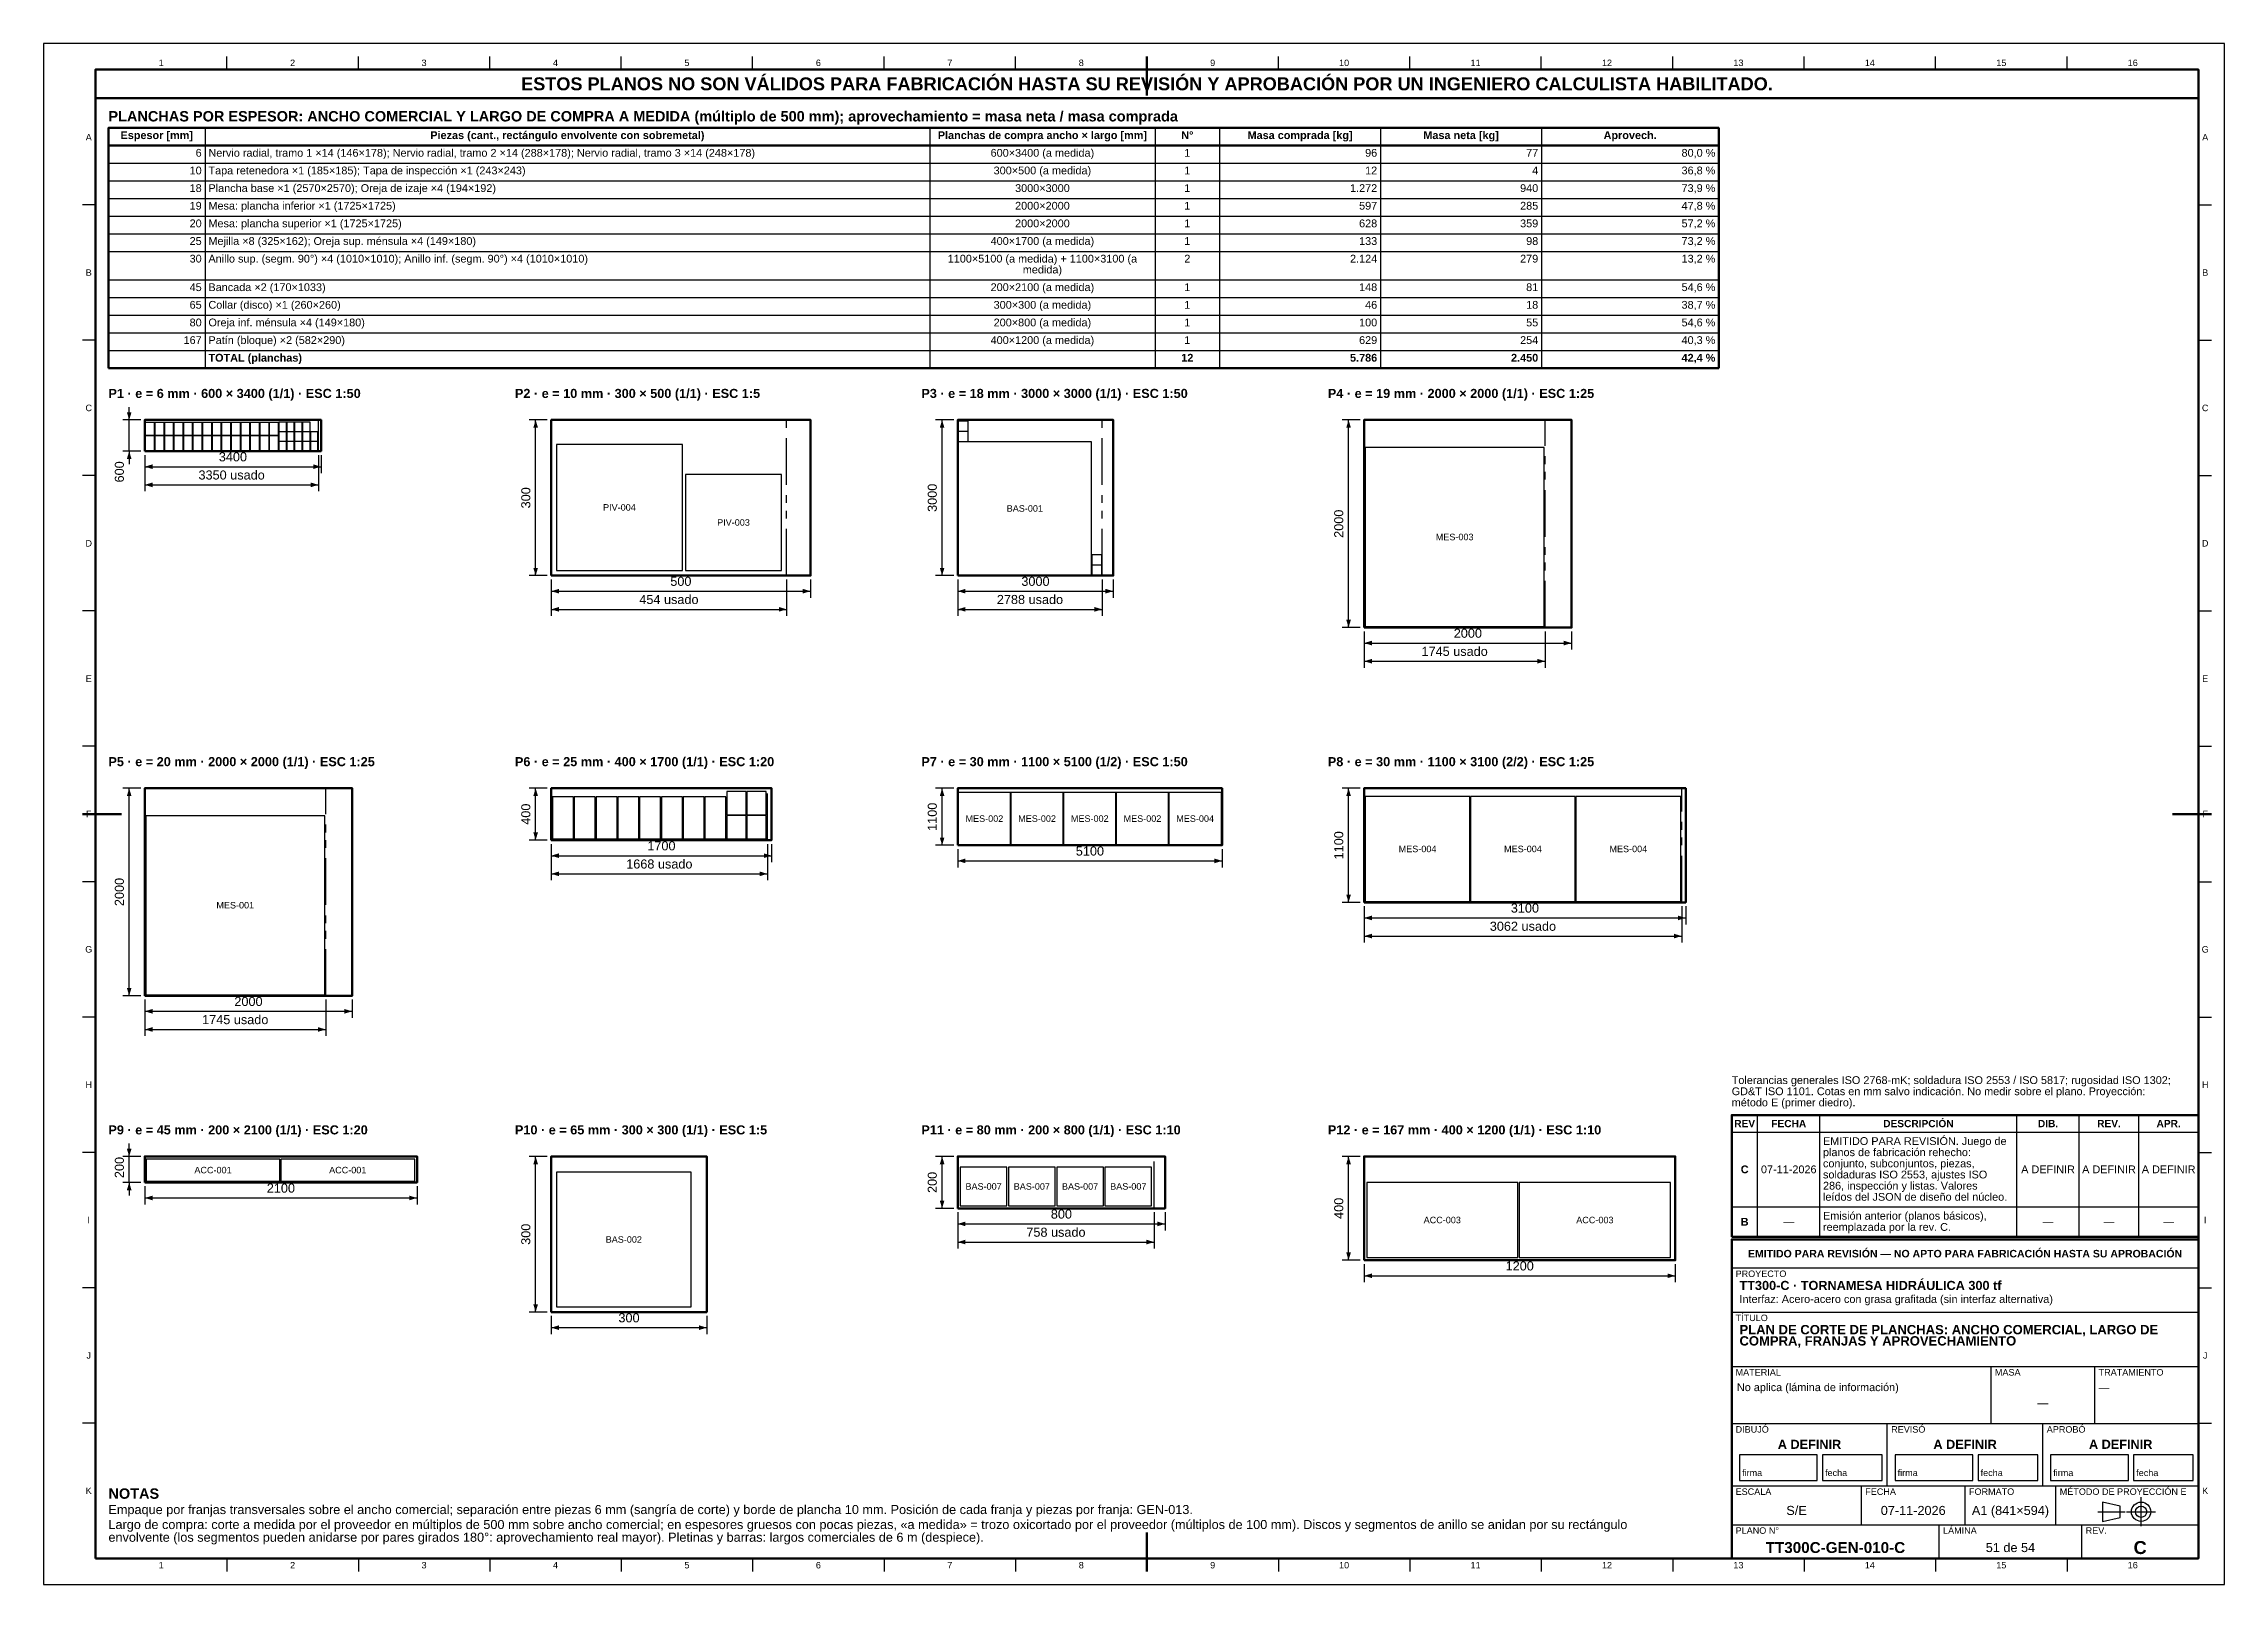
# Model space of a CAD drawing. Header units: millimetres. Extents: x 0 to 841, y 0 to 594.
import ezdxf
from ezdxf.enums import TextEntityAlignment as Align

# ---------------------------------------------------------------- set-up
doc = ezdxf.new("R2010")
doc.units = ezdxf.units.MM
doc.linetypes.add('EJE', pattern=[31, 20, -4, 3, -4])
doc.linetypes.add('FANTASMA', pattern=[35, 18, -4, 3, -3, 3, -4])
for name, color, linetype, lineweight in [('COTA', 7, 'CONTINUOUS', 25), ('EJE', 7, 'EJE', 25), ('FANT', 7, 'FANTASMA', 25), ('FINA', 7, 'CONTINUOUS', 25), ('MARCO', 7, 'CONTINUOUS', 70), ('TXT', 7, 'CONTINUOUS', 25), ('VIS', 7, 'CONTINUOUS', 50)]:
    doc.layers.add(name, color=color, linetype=linetype, lineweight=lineweight)
doc.styles.add('STD', font='LiberationSans-Regular.ttf')
doc.styles.add('STDB', font='LiberationSans-Bold.ttf')

msp = doc.modelspace()

# ---------------------------------------------------------------- linework, layer by layer
at = {"layer": 'COTA'}
for p, q in [((37.5, 448.9), (30.5, 448.9)), ((33, 448.9), (33, 453.9)), ((33, 436.9), (33, 448.9)), ((194.25, 448.9), (187.25, 448.9)), ((189.75, 388.9), (189.75, 448.9)), ((351, 448.9), (344, 448.9)), ((346.5, 388.9), (346.5, 448.9)), ((507.75, 448.9), (500.75, 448.9)), ((503.25, 368.9), (503.25, 448.9)), ((37.5, 436.9), (30.5, 436.9)), ((33, 436.9), (33, 431.9)), ((39, 435.4), (39, 428.4)), ((39, 435.4), (39, 421.4)), ((39, 430.9), (107, 430.9)), ((106, 435.4), (106, 421.4)), ((107, 435.4), (107, 428.4)), ((39, 423.9), (106, 423.9)), ((194.25, 388.9), (187.25, 388.9)), ((195.75, 387.4), (195.75, 380.4)), ((195.75, 387.4), (195.75, 373.4)), ((286.55, 387.4), (286.55, 373.4)), ((295.75, 387.4), (295.75, 380.4)), ((351, 388.9), (344, 388.9)), ((352.5, 387.4), (352.5, 380.4)), ((352.5, 387.4), (352.5, 373.4)), ((408.26, 387.4), (408.26, 373.4)), ((412.5, 387.4), (412.5, 380.4)), ((195.75, 382.9), (295.75, 382.9)), ((352.5, 382.9), (412.5, 382.9)), ((195.75, 375.9), (286.55, 375.9)), ((352.5, 375.9), (408.26, 375.9)), ((507.75, 368.9), (500.75, 368.9)), ((509.25, 367.4), (509.25, 360.4)), ((509.25, 367.4), (509.25, 353.4)), ((509.25, 362.9), (589.25, 362.9)), ((579.05, 367.4), (579.05, 353.4)), ((589.25, 367.4), (589.25, 360.4)), ((509.25, 355.9), (579.05, 355.9)), ((37.5, 306.93), (30.5, 306.93)), ((33, 226.93), (33, 306.93)), ((194.25, 306.93), (187.25, 306.93)), ((189.75, 286.93), (189.75, 306.93)), ((351, 306.93), (344, 306.93)), ((346.5, 284.93), (346.5, 306.93)), ((507.75, 306.93), (500.75, 306.93)), ((503.25, 262.93), (503.25, 306.93)), ((194.25, 286.93), (187.25, 286.93)), ((195.75, 285.43), (195.75, 278.43)), ((195.75, 285.43), (195.75, 271.43)), ((195.75, 280.93), (280.75, 280.93)), ((279.15, 285.43), (279.15, 271.43)), ((280.75, 285.43), (280.75, 278.43)), ((351, 284.93), (344, 284.93)), ((352.5, 283.43), (352.5, 276.43)), ((352.5, 278.93), (454.5, 278.93)), ((454.5, 283.43), (454.5, 276.43)), ((195.75, 273.93), (279.15, 273.93)), ((507.75, 262.93), (500.75, 262.93)), ((509.25, 261.43), (509.25, 254.43)), ((509.25, 261.43), (509.25, 247.43)), ((631.73, 261.43), (631.73, 247.43)), ((633.25, 261.43), (633.25, 254.43)), ((509.25, 256.93), (633.25, 256.93)), ((509.25, 249.93), (631.73, 249.93)), ((37.5, 226.93), (30.5, 226.93)), ((39, 225.43), (39, 218.43)), ((39, 225.43), (39, 211.43)), ((39, 220.93), (119, 220.93)), ((108.8, 225.43), (108.8, 211.43)), ((119, 225.43), (119, 218.43)), ((39, 213.93), (108.8, 213.93)), ((33, 164.97), (33, 169.97)), ((37.5, 164.97), (30.5, 164.97)), ((33, 164.97), (33, 165.95)), ((33, 154.97), (33, 164.97)), ((194.25, 164.97), (187.25, 164.97)), ((189.75, 104.97), (189.75, 164.97)), ((351, 164.97), (344, 164.97)), ((346.5, 144.97), (346.5, 164.97)), ((507.75, 164.97), (500.75, 164.97)), ((503.25, 124.97), (503.25, 164.97)), ((37.5, 154.97), (30.5, 154.97)), ((33, 154.97), (33, 149.97)), ((39, 153.47), (39, 146.47)), ((144, 153.47), (144, 146.47)), ((39, 148.97), (144, 148.97)), ((351, 144.97), (344, 144.97)), ((352.5, 143.47), (352.5, 136.47)), ((352.5, 143.47), (352.5, 129.47)), ((428.3, 143.47), (428.3, 129.47)), ((432.5, 143.47), (432.5, 136.47)), ((352.5, 138.97), (432.5, 138.97)), ((352.5, 131.97), (428.3, 131.97)), ((507.75, 124.97), (500.75, 124.97)), ((509.25, 123.47), (509.25, 116.47)), ((509.25, 118.97), (629.25, 118.97)), ((629.25, 123.47), (629.25, 116.47)), ((194.25, 104.97), (187.25, 104.97)), ((195.75, 103.47), (195.75, 96.47)), ((255.75, 103.47), (255.75, 96.47)), ((195.75, 98.97), (255.75, 98.97))]:
    msp.add_line(p, q, dxfattribs=at)
for points in [[(33, 448.9), (33.9, 451.9), (32.1, 451.9)], [(189.75, 448.9), (188.85, 445.9), (190.65, 445.9)], [(346.5, 448.9), (345.6, 445.9), (347.4, 445.9)], [(503.25, 448.9), (502.35, 445.9), (504.15, 445.9)], [(33, 436.9), (32.1, 433.9), (33.9, 433.9)], [(39, 430.9), (42, 430), (42, 431.8)], [(107, 430.9), (104, 431.8), (104, 430)], [(39, 423.9), (42, 423), (42, 424.8)], [(106, 423.9), (103, 424.8), (103, 423)], [(189.75, 388.9), (190.65, 391.9), (188.85, 391.9)], [(346.5, 388.9), (347.4, 391.9), (345.6, 391.9)], [(195.75, 382.9), (198.75, 382), (198.75, 383.8)], [(295.75, 382.9), (292.75, 383.8), (292.75, 382)], [(352.5, 382.9), (355.5, 382), (355.5, 383.8)], [(412.5, 382.9), (409.5, 383.8), (409.5, 382)], [(195.75, 375.9), (198.75, 375), (198.75, 376.8)], [(286.55, 375.9), (283.55, 376.8), (283.55, 375)], [(352.5, 375.9), (355.5, 375), (355.5, 376.8)], [(408.26, 375.9), (405.26, 376.8), (405.26, 375)], [(503.25, 368.9), (504.15, 371.9), (502.35, 371.9)], [(509.25, 362.9), (512.25, 362), (512.25, 363.8)], [(589.25, 362.9), (586.25, 363.8), (586.25, 362)], [(509.25, 355.9), (512.25, 355), (512.25, 356.8)], [(579.05, 355.9), (576.05, 356.8), (576.05, 355)], [(33, 306.93), (32.1, 303.93), (33.9, 303.93)], [(189.75, 306.93), (188.85, 303.93), (190.65, 303.93)], [(346.5, 306.93), (345.6, 303.93), (347.4, 303.93)], [(503.25, 306.93), (502.35, 303.93), (504.15, 303.93)], [(189.75, 286.93), (190.65, 289.93), (188.85, 289.93)], [(346.5, 284.93), (347.4, 287.93), (345.6, 287.93)], [(195.75, 280.93), (198.75, 280.03), (198.75, 281.83)], [(280.75, 280.93), (277.75, 281.83), (277.75, 280.03)], [(352.5, 278.93), (355.5, 278.03), (355.5, 279.83)], [(454.5, 278.93), (451.5, 279.83), (451.5, 278.03)], [(195.75, 273.93), (198.75, 273.03), (198.75, 274.83)], [(279.15, 273.93), (276.15, 274.83), (276.15, 273.03)], [(503.25, 262.93), (504.15, 265.93), (502.35, 265.93)], [(509.25, 256.93), (512.25, 256.03), (512.25, 257.83)], [(633.25, 256.93), (630.25, 257.83), (630.25, 256.03)], [(509.25, 249.93), (512.25, 249.03), (512.25, 250.83)], [(631.73, 249.93), (628.73, 250.83), (628.73, 249.03)], [(33, 226.93), (33.9, 229.93), (32.1, 229.93)], [(39, 220.93), (42, 220.03), (42, 221.83)], [(119, 220.93), (116, 221.83), (116, 220.03)], [(39, 213.93), (42, 213.03), (42, 214.83)], [(108.8, 213.93), (105.8, 214.83), (105.8, 213.03)], [(33, 164.97), (33.9, 167.97), (32.1, 167.97)], [(189.75, 164.97), (188.85, 161.97), (190.65, 161.97)], [(346.5, 164.97), (345.6, 161.97), (347.4, 161.97)], [(503.25, 164.97), (502.35, 161.97), (504.15, 161.97)], [(33, 154.97), (32.1, 151.97), (33.9, 151.97)], [(39, 148.97), (42, 148.07), (42, 149.87)], [(144, 148.97), (141, 149.87), (141, 148.07)], [(346.5, 144.97), (347.4, 147.97), (345.6, 147.97)], [(352.5, 138.97), (355.5, 138.07), (355.5, 139.87)], [(432.5, 138.97), (429.5, 139.87), (429.5, 138.07)], [(352.5, 131.97), (355.5, 131.07), (355.5, 132.87)], [(428.3, 131.97), (425.3, 132.87), (425.3, 131.07)], [(503.25, 124.97), (504.15, 127.97), (502.35, 127.97)], [(509.25, 118.97), (512.25, 118.07), (512.25, 119.87)], [(629.25, 118.97), (626.25, 119.87), (626.25, 118.07)], [(189.75, 104.97), (190.65, 107.97), (188.85, 107.97)], [(195.75, 98.97), (198.75, 98.07), (198.75, 99.87)], [(255.75, 98.97), (252.75, 99.87), (252.75, 98.07)]]:
    msp.add_solid(points, dxfattribs=at)
at = {"layer": 'EJE'}
for p, q in [((792.14, 28), (802.68, 28)), ((803.3, 28), (814.46, 28)), ((808.88, 22.42), (808.88, 33.58))]:
    msp.add_line(p, q, dxfattribs=at)
at = {"layer": 'FANT'}
for p, q in [((106, 436.9), (106, 448.9)), ((286.55, 388.9), (286.55, 448.9)), ((408.26, 388.9), (408.26, 448.9)), ((579.05, 368.9), (579.05, 448.9)), ((108.8, 226.93), (108.8, 306.93)), ((279.15, 286.93), (279.15, 306.93)), ((631.73, 262.93), (631.73, 306.93)), ((428.3, 144.97), (428.3, 164.97))]:
    msp.add_line(p, q, dxfattribs=at)
at = {"layer": 'FINA'}
for p, q in [((70.69, 584), (70.69, 589)), ((121.38, 584), (121.38, 589)), ((172.06, 584), (172.06, 589)), ((222.75, 584), (222.75, 589)), ((273.44, 584), (273.44, 589)), ((324.12, 584), (324.12, 589)), ((374.81, 584), (374.81, 589)), ((425.5, 584), (425.5, 589)), ((476.19, 584), (476.19, 589)), ((526.88, 584), (526.88, 589)), ((577.56, 584), (577.56, 589)), ((628.25, 584), (628.25, 589)), ((678.94, 584), (678.94, 589)), ((729.62, 584), (729.62, 589)), ((780.31, 584), (780.31, 589)), ((62.26, 561.5), (62.26, 468.9)), ((341.71, 561.5), (341.71, 468.9)), ((428.65, 561.5), (428.65, 468.9)), ((453.49, 561.5), (453.49, 468.9)), ((515.59, 561.5), (515.59, 468.9)), ((577.69, 561.5), (577.69, 468.9)), ((25, 554.7), (646, 554.7)), ((25, 547.9), (646, 547.9)), ((25, 541.1), (646, 541.1)), ((20, 531.82), (15, 531.82)), ((25, 534.3), (646, 534.3)), ((831, 531.82), (836, 531.82)), ((25, 527.5), (646, 527.5)), ((25, 520.7), (646, 520.7)), ((25, 513.9), (646, 513.9)), ((25, 502.9), (646, 502.9)), ((25, 496.1), (646, 496.1)), ((25, 489.3), (646, 489.3)), ((20, 479.64), (15, 479.64)), ((25, 482.5), (646, 482.5)), ((831, 479.64), (836, 479.64)), ((25, 475.7), (646, 475.7)), ((20, 427.45), (15, 427.45)), ((831, 427.45), (836, 427.45)), ((20, 375.27), (15, 375.27)), ((831, 375.27), (836, 375.27)), ((20, 323.09), (15, 323.09)), ((831, 323.09), (836, 323.09)), ((20, 270.91), (15, 270.91)), ((831, 270.91), (836, 270.91)), ((20, 218.73), (15, 218.73)), ((831, 218.73), (836, 218.73)), ((661, 134), (661, 180.9)), ((685, 134), (685, 180.9)), ((761, 134), (761, 180.9)), ((785, 134), (785, 180.9)), ((808, 134), (808, 180.9)), ((651, 174.4), (831, 174.4)), ((20, 166.55), (15, 166.55)), ((831, 166.55), (836, 166.55)), ((651, 145.6), (831, 145.6)), ((651, 134), (831, 134)), ((651, 133), (831, 133)), ((651, 122), (831, 122)), ((20, 114.36), (15, 114.36)), ((831, 114.36), (836, 114.36)), ((651, 105), (831, 105)), ((651, 84), (831, 84)), ((751, 62), (751, 84)), ((791, 62), (791, 84)), ((20, 62.18), (15, 62.18)), ((651, 62), (831, 62)), ((711, 38), (711, 62)), ((771, 38), (771, 62)), ((831, 62.18), (836, 62.18)), ((651, 38), (831, 38)), ((701, 23), (701, 38)), ((741, 23), (741, 38)), ((776, 23), (776, 38)), ((651, 23), (831, 23)), ((731, 10), (731, 23)), ((786, 10), (786, 23)), ((70.69, 10), (70.69, 5)), ((121.38, 10), (121.38, 5)), ((172.06, 10), (172.06, 5)), ((222.75, 10), (222.75, 5)), ((273.44, 10), (273.44, 5)), ((324.12, 10), (324.12, 5)), ((374.81, 10), (374.81, 5)), ((425.5, 10), (425.5, 5)), ((476.19, 10), (476.19, 5)), ((526.88, 10), (526.88, 5)), ((577.56, 10), (577.56, 5)), ((628.25, 10), (628.25, 5)), ((678.94, 10), (678.94, 5)), ((729.62, 10), (729.62, 5)), ((780.31, 10), (780.31, 5))]:
    msp.add_line(p, q, dxfattribs=at)
for points in [[(0, 0), (841, 0), (841, 594), (0, 594)], [(39.2, 442.98), (42.76, 442.98), (42.76, 447.94), (39.2, 447.94)], [(42.88, 442.98), (46.44, 442.98), (46.44, 447.94), (42.88, 447.94)], [(46.56, 442.98), (50.12, 442.98), (50.12, 447.94), (46.56, 447.94)], [(50.24, 442.98), (53.8, 442.98), (53.8, 447.94), (50.24, 447.94)], [(53.92, 442.98), (57.48, 442.98), (57.48, 447.94), (53.92, 447.94)], [(57.6, 442.98), (61.16, 442.98), (61.16, 447.94), (57.6, 447.94)], [(61.28, 442.98), (64.84, 442.98), (64.84, 447.94), (61.28, 447.94)], [(64.96, 442.98), (68.52, 442.98), (68.52, 447.94), (64.96, 447.94)], [(68.64, 442.98), (72.2, 442.98), (72.2, 447.94), (68.64, 447.94)], [(72.32, 442.98), (75.88, 442.98), (75.88, 447.94), (72.32, 447.94)], [(76, 442.98), (79.56, 442.98), (79.56, 447.94), (76, 447.94)], [(79.68, 442.98), (83.24, 442.98), (83.24, 447.94), (79.68, 447.94)], [(83.36, 442.98), (86.92, 442.98), (86.92, 447.94), (83.36, 447.94)], [(87.04, 442.98), (90.6, 442.98), (90.6, 447.94), (87.04, 447.94)], [(90.72, 444.46), (93.64, 444.46), (93.64, 448.02), (90.72, 448.02)], [(93.76, 444.46), (96.68, 444.46), (96.68, 448.02), (93.76, 448.02)], [(96.8, 444.46), (99.72, 444.46), (99.72, 448.02), (96.8, 448.02)], [(99.84, 444.46), (102.76, 444.46), (102.76, 448.02), (99.84, 448.02)], [(352.7, 444.62), (356.54, 444.62), (356.54, 448.5), (352.7, 448.5)], [(39.2, 437.1), (42.76, 437.1), (42.76, 442.86), (39.2, 442.86)], [(42.88, 437.1), (46.44, 437.1), (46.44, 442.86), (42.88, 442.86)], [(46.56, 437.1), (50.12, 437.1), (50.12, 442.86), (46.56, 442.86)], [(50.24, 437.1), (53.8, 437.1), (53.8, 442.86), (50.24, 442.86)], [(53.92, 437.1), (57.48, 437.1), (57.48, 442.86), (53.92, 442.86)], [(57.6, 437.1), (61.16, 437.1), (61.16, 442.86), (57.6, 442.86)], [(61.28, 437.1), (64.84, 437.1), (64.84, 442.86), (61.28, 442.86)], [(64.96, 437.1), (68.52, 437.1), (68.52, 442.86), (64.96, 442.86)], [(68.64, 437.1), (72.2, 437.1), (72.2, 442.86), (68.64, 442.86)], [(72.32, 437.1), (75.88, 437.1), (75.88, 442.86), (72.32, 442.86)], [(76, 437.1), (79.56, 437.1), (79.56, 442.86), (76, 442.86)], [(79.68, 437.1), (83.24, 437.1), (83.24, 442.86), (79.68, 442.86)], [(83.36, 437.1), (86.92, 437.1), (86.92, 442.86), (83.36, 442.86)], [(87.04, 437.1), (90.6, 437.1), (90.6, 442.86), (87.04, 442.86)], [(90.72, 440.78), (93.64, 440.78), (93.64, 444.34), (90.72, 444.34)], [(90.72, 437.1), (93.64, 437.1), (93.64, 440.66), (90.72, 440.66)], [(93.76, 440.78), (96.68, 440.78), (96.68, 444.34), (93.76, 444.34)], [(93.76, 437.1), (96.68, 437.1), (96.68, 440.66), (93.76, 440.66)], [(96.8, 440.78), (99.72, 440.78), (99.72, 444.34), (96.8, 444.34)], [(96.8, 437.1), (99.72, 437.1), (99.72, 440.66), (96.8, 440.66)], [(99.84, 440.78), (102.76, 440.78), (102.76, 444.34), (99.84, 444.34)], [(99.84, 437.1), (102.76, 437.1), (102.76, 440.66), (99.84, 440.66)], [(102.88, 440.78), (105.8, 440.78), (105.8, 444.34), (102.88, 444.34)], [(102.88, 437.1), (105.8, 437.1), (105.8, 440.66), (102.88, 440.66)], [(197.75, 390.9), (246.35, 390.9), (246.35, 439.5), (197.75, 439.5)], [(352.7, 440.62), (356.54, 440.62), (356.54, 444.5), (352.7, 444.5)], [(352.7, 389.1), (404.1, 389.1), (404.1, 440.5), (352.7, 440.5)], [(509.65, 369.3), (578.65, 369.3), (578.65, 438.3), (509.65, 438.3)], [(247.55, 390.9), (284.55, 390.9), (284.55, 427.9), (247.55, 427.9)], [(404.22, 393.1), (408.06, 393.1), (408.06, 396.98), (404.22, 396.98)], [(404.22, 389.1), (408.06, 389.1), (408.06, 392.98), (404.22, 392.98)], [(196.25, 287.43), (204.35, 287.43), (204.35, 303.68), (196.25, 303.68)], [(204.65, 287.43), (212.75, 287.43), (212.75, 303.68), (204.65, 303.68)], [(213.05, 287.43), (221.15, 287.43), (221.15, 303.68), (213.05, 303.68)], [(221.45, 287.43), (229.55, 287.43), (229.55, 303.68), (221.45, 303.68)], [(229.85, 287.43), (237.95, 287.43), (237.95, 303.68), (229.85, 303.68)], [(238.25, 287.43), (246.35, 287.43), (246.35, 303.68), (238.25, 303.68)], [(246.65, 287.43), (254.75, 287.43), (254.75, 303.68), (246.65, 303.68)], [(255.05, 287.43), (263.15, 287.43), (263.15, 303.68), (255.05, 303.68)], [(263.45, 296.73), (270.9, 296.73), (270.9, 305.73), (263.45, 305.73)], [(271.2, 296.73), (278.65, 296.73), (278.65, 305.73), (271.2, 305.73)], [(352.7, 285.13), (372.9, 285.13), (372.9, 305.33), (352.7, 305.33)], [(373.02, 285.13), (393.22, 285.13), (393.22, 305.33), (373.02, 305.33)], [(393.34, 285.13), (413.54, 285.13), (413.54, 305.33), (393.34, 305.33)], [(413.66, 285.13), (433.86, 285.13), (433.86, 305.33), (413.66, 305.33)], [(433.98, 285.13), (454.18, 285.13), (454.18, 305.33), (433.98, 305.33)], [(509.65, 263.33), (550.05, 263.33), (550.05, 303.73), (509.65, 303.73)], [(550.29, 263.33), (590.69, 263.33), (590.69, 303.73), (550.29, 303.73)], [(590.93, 263.33), (631.33, 263.33), (631.33, 303.73), (590.93, 303.73)], [(39.4, 227.33), (108.4, 227.33), (108.4, 296.33), (39.4, 296.33)], [(263.45, 287.43), (270.9, 287.43), (270.9, 296.43), (263.45, 296.43)], [(271.2, 287.43), (278.65, 287.43), (278.65, 296.43), (271.2, 296.43)], [(39.5, 155.47), (91.16, 155.47), (91.16, 163.97), (39.5, 163.97)], [(91.46, 155.47), (143.13, 155.47), (143.13, 163.97), (91.46, 163.97)], [(353.5, 145.97), (371.5, 145.97), (371.5, 160.87), (353.5, 160.87)], [(372.1, 145.97), (390.1, 145.97), (390.1, 160.87), (372.1, 160.87)], [(390.7, 145.97), (408.7, 145.97), (408.7, 160.87), (390.7, 160.87)], [(409.3, 145.97), (427.3, 145.97), (427.3, 160.87), (409.3, 160.87)], [(197.75, 106.97), (249.75, 106.97), (249.75, 158.97), (197.75, 158.97)], [(510.25, 125.97), (568.5, 125.97), (568.5, 154.97), (510.25, 154.97)], [(569.1, 125.97), (627.35, 125.97), (627.35, 154.97), (569.1, 154.97)], [(654, 40), (684, 40), (684, 50), (654, 50)], [(686, 40), (709, 40), (709, 50), (686, 50)], [(714, 40), (744, 40), (744, 50), (714, 50)], [(746, 40), (769, 40), (769, 50), (746, 50)], [(774, 40), (804, 40), (804, 50), (774, 50)], [(806, 40), (829, 40), (829, 50), (806, 50)], [(794, 24.28), (800.82, 25.83), (800.82, 30.17), (794, 31.72)]]:
    msp.add_lwpolyline(points, close=True, dxfattribs=at)
for radius in [3.72, 2.17]:
    msp.add_circle((808.88, 28), radius, dxfattribs=at)
at = {"layer": 'MARCO'}
for p, q in [((425.5, 589), (425.5, 574)), ((15, 297), (30, 297)), ((836, 297), (821, 297)), ((425.5, 5), (425.5, 20))]:
    msp.add_line(p, q, dxfattribs=at)
for points in [[(20, 10), (831, 10), (831, 584), (20, 584)], [(20, 573), (831, 573), (831, 584), (20, 584)], [(651, 134), (831, 134), (831, 180.9), (651, 180.9)], [(651, 10), (831, 10), (831, 133), (651, 133)]]:
    msp.add_lwpolyline(points, close=True, dxfattribs=at)
at = {"layer": 'VIS'}
for p, q in [((25, 561.5), (25, 468.9)), ((646, 561.5), (646, 468.9)), ((25, 468.9), (646, 468.9))]:
    msp.add_line(p, q, dxfattribs=at)
for points in [[(25, 554.7), (646, 554.7), (646, 561.5), (25, 561.5)], [(39, 436.9), (107, 436.9), (107, 448.9), (39, 448.9)], [(195.75, 388.9), (295.75, 388.9), (295.75, 448.9), (195.75, 448.9)], [(352.5, 388.9), (412.5, 388.9), (412.5, 448.9), (352.5, 448.9)], [(509.25, 368.9), (589.25, 368.9), (589.25, 448.9), (509.25, 448.9)], [(39, 226.93), (119, 226.93), (119, 306.93), (39, 306.93)], [(195.75, 286.93), (280.75, 286.93), (280.75, 306.93), (195.75, 306.93)], [(352.5, 284.93), (454.5, 284.93), (454.5, 306.93), (352.5, 306.93)], [(509.25, 262.93), (633.25, 262.93), (633.25, 306.93), (509.25, 306.93)], [(39, 154.97), (144, 154.97), (144, 164.97), (39, 164.97)], [(195.75, 104.97), (255.75, 104.97), (255.75, 164.97), (195.75, 164.97)], [(352.5, 144.97), (432.5, 144.97), (432.5, 164.97), (352.5, 164.97)], [(509.25, 124.97), (629.25, 124.97), (629.25, 164.97), (509.25, 164.97)]]:
    msp.add_lwpolyline(points, close=True, dxfattribs=at)

# ---------------------------------------------------------------- texts
at = {"layer": 'TXT'}
for s, height, style, p in [('1', 2.5, 'STD', (45.34, 586.6)), ('2', 2.5, 'STD', (96.03, 586.6)), ('3', 2.5, 'STD', (146.72, 586.6)), ('ESTOS PLANOS NO SON VÁLIDOS PARA FABRICACIÓN HASTA SU REVISIÓN Y APROBACIÓN POR UN INGENIERO CALCULISTA HABILITADO.', 5, 'STDB', (425.5, 578.5)), ('4', 2.5, 'STD', (197.41, 586.6)), ('5', 2.5, 'STD', (248.09, 586.6)), ('6', 2.5, 'STD', (298.78, 586.6)), ('7', 2.5, 'STD', (349.47, 586.6)), ('8', 2.5, 'STD', (400.16, 586.6)), ('9', 2.5, 'STD', (450.84, 586.6)), ('10', 2.5, 'STD', (501.53, 586.6)), ('11', 2.5, 'STD', (552.22, 586.6)), ('12', 2.5, 'STD', (602.91, 586.6)), ('13', 2.5, 'STD', (653.59, 586.6)), ('14', 2.5, 'STD', (704.28, 586.6)), ('15', 2.5, 'STD', (754.97, 586.6)), ('16', 2.5, 'STD', (805.66, 586.6)), ('A', 2.5, 'STD', (17.4, 557.91)), ('Espesor [mm]', 3, 'STDB', (43.63, 558.7)), ('Piezas (cant., rectángulo envolvente con sobremetal)', 3, 'STDB', (201.98, 558.7)), ('Planchas de compra ancho × largo [mm]', 3, 'STDB', (385.18, 558.7)), ('N°', 3, 'STDB', (441.07, 558.7)), ('Masa comprada [kg]', 3, 'STDB', (484.54, 558.7)), ('Masa neta [kg]', 3, 'STDB', (546.64, 558.7)), ('Aprovech.', 3, 'STDB', (611.84, 558.7)), ('A', 2.5, 'STD', (833.6, 557.91)), ('600×3400 (a medida)', 3, 'STD', (385.18, 551.9)), ('300×500 (a medida)', 3, 'STD', (385.18, 545.1)), ('1', 3, 'STD', (441.07, 551.9)), ('3000×3000', 3, 'STD', (385.18, 538.3)), ('1', 3, 'STD', (441.07, 545.1)), ('1', 3, 'STD', (441.07, 538.3)), ('2000×2000', 3, 'STD', (385.18, 531.5)), ('1', 3, 'STD', (441.07, 531.5)), ('2000×2000', 3, 'STD', (385.18, 524.7)), ('1', 3, 'STD', (441.07, 524.7)), ('400×1700 (a medida)', 3, 'STD', (385.18, 517.9)), ('1', 3, 'STD', (441.07, 517.9)), ('B', 2.5, 'STD', (17.4, 505.73)), ('1100×5100 (a medida) + 1100×3100 (a', 3, 'STD', (385.18, 511.1)), ('medida)', 3, 'STD', (385.18, 506.9)), ('2', 3, 'STD', (441.07, 511.1)), ('B', 2.5, 'STD', (833.6, 505.73)), ('200×2100 (a medida)', 3, 'STD', (385.18, 500.1)), ('1', 3, 'STD', (441.07, 500.1)), ('300×300 (a medida)', 3, 'STD', (385.18, 493.3)), ('200×800 (a medida)', 3, 'STD', (385.18, 486.5)), ('1', 3, 'STD', (441.07, 493.3)), ('1', 3, 'STD', (441.07, 486.5)), ('400×1200 (a medida)', 3, 'STD', (385.18, 479.7)), ('1', 3, 'STD', (441.07, 479.7)), ('12', 3, 'STDB', (441.07, 472.9)), ('C', 2.5, 'STD', (17.4, 453.55)), ('C', 2.5, 'STD', (833.6, 453.55)), ('PIV-004', 2.5, 'STD', (222.05, 415.2)), ('BAS-001', 2.5, 'STD', (378.4, 414.8)), ('PIV-003', 2.5, 'STD', (266.05, 409.4)), ('MES-003', 2.5, 'STD', (544.15, 403.8)), ('D', 2.5, 'STD', (17.4, 401.36)), ('D', 2.5, 'STD', (833.6, 401.36)), ('E', 2.5, 'STD', (17.4, 349.18)), ('E', 2.5, 'STD', (833.6, 349.18)), ('F', 2.5, 'STD', (17.4, 297)), ('MES-002', 2.5, 'STD', (362.8, 295.23)), ('MES-002', 2.5, 'STD', (383.12, 295.23)), ('MES-002', 2.5, 'STD', (403.44, 295.23)), ('MES-002', 2.5, 'STD', (423.76, 295.23)), ('MES-004', 2.5, 'STD', (444.08, 295.23)), ('F', 2.5, 'STD', (833.6, 297)), ('MES-004', 2.5, 'STD', (529.85, 283.53)), ('MES-004', 2.5, 'STD', (570.49, 283.53)), ('MES-004', 2.5, 'STD', (611.13, 283.53)), ('MES-001', 2.5, 'STD', (73.9, 261.83)), ('G', 2.5, 'STD', (17.4, 244.82)), ('G', 2.5, 'STD', (833.6, 244.82)), ('H', 2.5, 'STD', (17.4, 192.64)), ('H', 2.5, 'STD', (833.6, 192.64)), ('REV', 2.8, 'STDB', (656, 177.65)), ('FECHA', 2.8, 'STDB', (673, 177.65)), ('DESCRIPCIÓN', 2.8, 'STDB', (723, 177.65)), ('DIB.', 2.8, 'STDB', (773, 177.65)), ('REV.', 2.8, 'STDB', (796.5, 177.65)), ('APR.', 2.8, 'STDB', (819.5, 177.65)), ('ACC-001', 2.5, 'STD', (65.33, 159.72)), ('ACC-001', 2.5, 'STD', (117.29, 159.72)), ('C', 3, 'STDB', (656, 160)), ('07-11-2026', 3, 'STD', (673, 160)), ('A DEFINIR', 3, 'STD', (773, 160)), ('A DEFINIR', 3, 'STD', (796.5, 160)), ('A DEFINIR', 3, 'STD', (819.5, 160)), ('BAS-007', 2.5, 'STD', (362.5, 153.42)), ('BAS-007', 2.5, 'STD', (381.1, 153.42)), ('BAS-007', 2.5, 'STD', (399.7, 153.42)), ('BAS-007', 2.5, 'STD', (418.3, 153.42)), ('I', 2.5, 'STD', (17.4, 140.45)), ('ACC-003', 2.5, 'STD', (539.38, 140.47)), ('ACC-003', 2.5, 'STD', (598.23, 140.47)), ('B', 3, 'STDB', (656, 139.8)), ('—', 3, 'STD', (673, 139.8)), ('—', 3, 'STD', (773, 139.8)), ('—', 3, 'STD', (796.5, 139.8)), ('—', 3, 'STD', (819.5, 139.8)), ('I', 2.5, 'STD', (833.6, 140.45)), ('BAS-002', 2.5, 'STD', (223.75, 132.97)), ('EMITIDO PARA REVISIÓN — NO APTO PARA FABRICACIÓN HASTA SU APROBACIÓN', 2.9, 'STDB', (741, 127.5)), ('J', 2.5, 'STD', (17.4, 88.27)), ('J', 2.5, 'STD', (833.6, 88.27)), ('—', 3, 'STD', (771, 70)), ('A DEFINIR', 3.5, 'STDB', (681, 54)), ('A DEFINIR', 3.5, 'STDB', (741, 54)), ('A DEFINIR', 3.5, 'STDB', (801, 54)), ('K', 2.5, 'STD', (17.4, 36.09)), ('K', 2.5, 'STD', (833.6, 36.09)), ('S/E', 3.5, 'STD', (676, 28.5)), ('07-11-2026', 3.5, 'STD', (721, 28.5)), ('A1 (841×594)', 3.5, 'STD', (758.5, 28.5)), ('1', 2.5, 'STD', (45.34, 7.4)), ('2', 2.5, 'STD', (96.03, 7.4)), ('3', 2.5, 'STD', (146.72, 7.4)), ('4', 2.5, 'STD', (197.41, 7.4)), ('5', 2.5, 'STD', (248.09, 7.4)), ('6', 2.5, 'STD', (298.78, 7.4)), ('7', 2.5, 'STD', (349.47, 7.4)), ('8', 2.5, 'STD', (400.16, 7.4)), ('9', 2.5, 'STD', (450.84, 7.4)), ('10', 2.5, 'STD', (501.53, 7.4)), ('11', 2.5, 'STD', (552.22, 7.4)), ('12', 2.5, 'STD', (602.91, 7.4)), ('13', 2.5, 'STD', (653.59, 7.4)), ('TT300C-GEN-010-C', 4.2, 'STDB', (691, 14.2)), ('14', 2.5, 'STD', (704.28, 7.4)), ('51 de 54', 3.5, 'STD', (758.5, 14.2)), ('15', 2.5, 'STD', (754.97, 7.4)), ('16', 2.5, 'STD', (805.66, 7.4)), ('C', 5, 'STDB', (808.5, 14.2))]:
    msp.add_text(s, height=height, dxfattribs=dict(at, style=style)).set_placement(p, align=Align.MIDDLE_CENTER)
for s, height, style, p in [('PLANCHAS POR ESPESOR: ANCHO COMERCIAL Y LARGO DE COMPRA A MEDIDA (múltiplo de 500 mm); aprovechamiento = masa neta / masa comprada', 4, 'STDB', (25, 568)), ('P1 · e = 6 mm · 600 × 3400 (1/1) · ESC 1:50', 3.5, 'STDB', (25, 460.9)), ('P2 · e = 10 mm · 300 × 500 (1/1) · ESC 1:5', 3.5, 'STDB', (181.75, 460.9)), ('P3 · e = 18 mm · 3000 × 3000 (1/1) · ESC 1:50', 3.5, 'STDB', (338.5, 460.9)), ('P4 · e = 19 mm · 2000 × 2000 (1/1) · ESC 1:25', 3.5, 'STDB', (495.25, 460.9)), ('P5 · e = 20 mm · 2000 × 2000 (1/1) · ESC 1:25', 3.5, 'STDB', (25, 318.93)), ('P6 · e = 25 mm · 400 × 1700 (1/1) · ESC 1:20', 3.5, 'STDB', (181.75, 318.93)), ('P7 · e = 30 mm · 1100 × 5100 (1/2) · ESC 1:50', 3.5, 'STDB', (338.5, 318.93)), ('P8 · e = 30 mm · 1100 × 3100 (2/2) · ESC 1:25', 3.5, 'STDB', (495.25, 318.93)), ('P9 · e = 45 mm · 200 × 2100 (1/1) · ESC 1:20', 3.5, 'STDB', (25, 176.97)), ('P10 · e = 65 mm · 300 × 300 (1/1) · ESC 1:5', 3.5, 'STDB', (181.75, 176.97)), ('P11 · e = 80 mm · 200 × 800 (1/1) · ESC 1:10', 3.5, 'STDB', (338.5, 176.97)), ('P12 · e = 167 mm · 400 × 1200 (1/1) · ESC 1:10', 3.5, 'STDB', (495.25, 176.97)), ('planos de fabricación rehecho:', 3, 'STD', (686.2, 168.1)), ('EMITIDO PARA REVISIÓN. Juego de', 3, 'STD', (686.2, 172.4)), ('conjunto, subconjuntos, piezas,', 3, 'STD', (686.2, 163.8)), ('soldaduras ISO 2553, ajustes ISO', 3, 'STD', (686.2, 159.5)), ('286, inspección y listas. Valores', 3, 'STD', (686.2, 155.2)), ('leídos del JSON de diseño del núcleo.', 3, 'STD', (686.2, 150.9)), ('Emisión anterior (planos básicos),', 3, 'STD', (686.2, 143.6)), ('reemplazada por la rev. C.', 3, 'STD', (686.2, 139.3)), ('PROYECTO', 2.5, 'STD', (652.5, 121)), ('TT300-C · TORNAMESA HIDRÁULICA 300 tf', 3.5, 'STDB', (654, 117)), ('Interfaz: Acero-acero con grasa grafitada (sin interfaz alternativa)', 3, 'STD', (654, 111.5)), ('TÍTULO', 2.5, 'STD', (652.5, 104)), ('COMPRA, FRANJAS Y APROVECHAMIENTO', 3.6, 'STDB', (654, 95.68)), ('PLAN DE CORTE DE PLANCHAS: ANCHO COMERCIAL, LARGO DE', 3.6, 'STDB', (654, 100)), ('MATERIAL', 2.5, 'STD', (652.5, 83)), ('No aplica (lámina de información)', 3, 'STD', (653, 77.5)), ('MASA', 2.5, 'STD', (752.5, 83)), ('—', 3, 'STD', (792.5, 77.5)), ('TRATAMIENTO', 2.5, 'STD', (792.5, 83)), ('DIBUJÓ', 2.5, 'STD', (652.5, 61)), ('REVISÓ', 2.5, 'STD', (712.5, 61)), ('APROBÓ', 2.5, 'STD', (772.5, 61)), ('NOTAS', 4, 'STDB', (25, 37)), ('ESCALA', 2.5, 'STD', (652.5, 37)), ('FECHA', 2.5, 'STD', (702.5, 37)), ('FORMATO', 2.5, 'STD', (742.5, 37)), ('MÉTODO DE PROYECCIÓN E', 2.5, 'STD', (777.5, 37)), ('Empaque por franjas transversales sobre el ancho comercial; separación entre piezas 6 mm (sangría de corte) y borde de plancha 10 mm. Posición de cada franja y piezas por franja: GEN-013.', 3.5, 'STD', (25, 30.6)), ('envolvente (los segmentos pueden anidarse por pares girados 180°: aprovechamiento real mayor). Pletinas y barras: largos comerciales de 6 m (despiece).', 3.5, 'STD', (25, 19.93)), ('Largo de compra: corte a medida por el proveedor en múltiplos de 500 mm sobre ancho comercial; en espesores gruesos con pocas piezas, «a medida» = trozo oxicortado por el proveedor (múltiplos de 100 mm). Discos y segmentos de anillo se anidan por su rectángulo', 3.5, 'STD', (25, 24.83)), ('PLANO N°', 2.5, 'STD', (652.5, 22)), ('LÁMINA', 2.5, 'STD', (732.5, 22)), ('REV.', 2.5, 'STD', (787.5, 22))]:
    msp.add_text(s, height=height, dxfattribs=dict(at, style=style)).set_placement(p, align=Align.TOP_LEFT)
for s, style, p in [('6', 'STD', (60.96, 551.9)), ('96', 'STD', (514.29, 551.9)), ('77', 'STD', (576.39, 551.9)), ('80,0 %', 'STD', (644.7, 551.9)), ('10', 'STD', (60.96, 545.1)), ('18', 'STD', (60.96, 538.3)), ('1.272', 'STD', (514.29, 538.3)), ('12', 'STD', (514.29, 545.1)), ('940', 'STD', (576.39, 538.3)), ('4', 'STD', (576.39, 545.1)), ('36,8 %', 'STD', (644.7, 545.1)), ('73,9 %', 'STD', (644.7, 538.3)), ('19', 'STD', (60.96, 531.5)), ('597', 'STD', (514.29, 531.5)), ('285', 'STD', (576.39, 531.5)), ('47,8 %', 'STD', (644.7, 531.5)), ('20', 'STD', (60.96, 524.7)), ('628', 'STD', (514.29, 524.7)), ('359', 'STD', (576.39, 524.7)), ('57,2 %', 'STD', (644.7, 524.7)), ('25', 'STD', (60.96, 517.9)), ('133', 'STD', (514.29, 517.9)), ('98', 'STD', (576.39, 517.9)), ('73,2 %', 'STD', (644.7, 517.9)), ('30', 'STD', (60.96, 511.1)), ('2.124', 'STD', (514.29, 511.1)), ('279', 'STD', (576.39, 511.1)), ('13,2 %', 'STD', (644.7, 511.1)), ('45', 'STD', (60.96, 500.1)), ('148', 'STD', (514.29, 500.1)), ('81', 'STD', (576.39, 500.1)), ('54,6 %', 'STD', (644.7, 500.1)), ('80', 'STD', (60.96, 486.5)), ('65', 'STD', (60.96, 493.3)), ('100', 'STD', (514.29, 486.5)), ('46', 'STD', (514.29, 493.3)), ('55', 'STD', (576.39, 486.5)), ('18', 'STD', (576.39, 493.3)), ('38,7 %', 'STD', (644.7, 493.3)), ('54,6 %', 'STD', (644.7, 486.5)), ('167', 'STD', (60.96, 479.7)), ('629', 'STD', (514.29, 479.7)), ('254', 'STD', (576.39, 479.7)), ('40,3 %', 'STD', (644.7, 479.7)), ('5.786', 'STDB', (514.29, 472.9)), ('2.450', 'STDB', (576.39, 472.9)), ('42,4 %', 'STDB', (644.7, 472.9))]:
    msp.add_text(s, height=3, dxfattribs=dict(at, style=style)).set_placement(p, align=Align.MIDDLE_RIGHT)
for s, style, p in [('Tapa retenedora ×1 (185×185); Tapa de inspección ×1 (243×243)', 'STD', (63.56, 545.1)), ('Nervio radial, tramo 1 ×14 (146×178); Nervio radial, tramo 2 ×14 (288×178); Nervio radial, tramo 3 ×14 (248×178)', 'STD', (63.56, 551.9)), ('Plancha base ×1 (2570×2570); Oreja de izaje ×4 (194×192)', 'STD', (63.56, 538.3)), ('Mesa: plancha inferior ×1 (1725×1725)', 'STD', (63.56, 531.5)), ('Mesa: plancha superior ×1 (1725×1725)', 'STD', (63.56, 524.7)), ('Mejilla ×8 (325×162); Oreja sup. ménsula ×4 (149×180)', 'STD', (63.56, 517.9)), ('Anillo sup. (segm. 90°) ×4 (1010×1010); Anillo inf. (segm. 90°) ×4 (1010×1010)', 'STD', (63.56, 511.1)), ('Bancada ×2 (170×1033)', 'STD', (63.56, 500.1)), ('Oreja inf. ménsula ×4 (149×180)', 'STD', (63.56, 486.5)), ('Collar (disco) ×1 (260×260)', 'STD', (63.56, 493.3)), ('Patín (bloque) ×2 (582×290)', 'STD', (63.56, 479.7)), ('TOTAL (planchas)', 'STDB', (63.56, 472.9))]:
    msp.add_text(s, height=3, dxfattribs=dict(at, style=style)).set_placement(p, align=Align.MIDDLE_LEFT)
at = {"layer": 'TXT', "style": 'STD'}
for s, p in [('600', (32, 428.9)), ('300', (188.75, 418.9)), ('3000', (345.5, 418.9)), ('2000', (502.25, 408.9)), ('400', (188.75, 296.93)), ('1100', (345.5, 295.93)), ('1100', (502.25, 284.93)), ('2000', (32, 266.93)), ('200', (32, 160.71)), ('200', (345.5, 154.97)), ('400', (502.25, 144.97)), ('300', (188.75, 134.97))]:
    msp.add_text(s, height=3.5, rotation=90, dxfattribs=at).set_placement(p, align=Align.BOTTOM_CENTER)
for s, p in [('3350 usado', (72.5, 424.9)), ('3400', (73, 431.9)), ('500', (245.75, 383.9)), ('3000', (382.5, 383.9)), ('454 usado', (241.15, 376.9)), ('2788 usado', (380.38, 376.9)), ('1745 usado', (544.15, 356.9)), ('2000', (549.25, 363.9)), ('1700', (238.25, 281.93)), ('1668 usado', (237.45, 274.93)), ('5100', (403.5, 279.93)), ('3100', (571.25, 257.93)), ('3062 usado', (570.49, 250.93)), ('1745 usado', (73.9, 214.93)), ('2000', (79, 221.93)), ('2100', (91.5, 149.97)), ('800', (392.5, 139.97)), ('758 usado', (390.4, 132.97)), ('1200', (569.25, 119.97)), ('300', (225.75, 99.97))]:
    msp.add_text(s, height=3.5, dxfattribs=at).set_placement(p, align=Align.BOTTOM_CENTER)
for s, height, p in [('Tolerancias generales ISO 2768-mK; soldadura ISO 2553 / ISO 5817; rugosidad ISO 1302;', 3, (651, 192)), ('GD&T ISO 1101. Cotas en mm salvo indicación. No medir sobre el plano. Proyección:', 3, (651, 187.7)), ('método E (primer diedro).', 3, (651, 183.4)), ('firma', 2.5, (655, 41)), ('fecha', 2.5, (687, 41)), ('firma', 2.5, (715, 41)), ('fecha', 2.5, (747, 41)), ('firma', 2.5, (775, 41)), ('fecha', 2.5, (807, 41))]:
    msp.add_text(s, height=height, dxfattribs=at).set_placement(p, align=Align.BOTTOM_LEFT)

doc.saveas('drawing.dxf')
